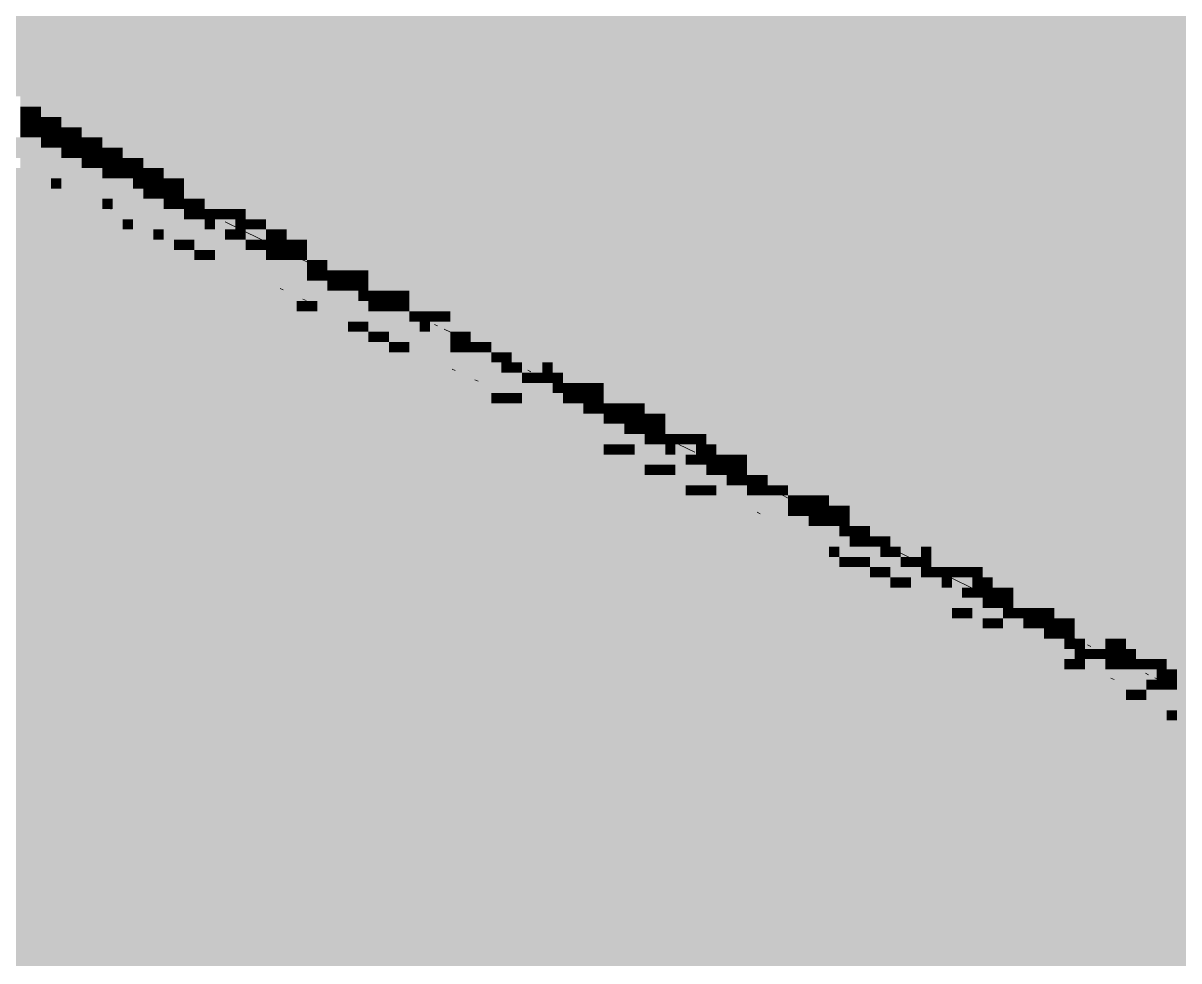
# Paper-space layout '03 3D Building and Roof' of a CAD drawing. Header units: millimetres. Extents: x 5 to 415, y 5 to 292.
# Drawn here: x 164.05 to 182.86, y 229.75 to 245.03 of the extents above; entities that cross this region are included whole.
import ezdxf

# ---------------------------------------------------------------- set-up
doc = ezdxf.new("R2010")
doc.units = ezdxf.units.MM
doc.layers.add('EXISTING', color=7, linetype='Continuous')
doc.layers.add('IMAGES', color=7, linetype='Continuous')

# ---------------------------------------------------------------- blocks, each defined once
blk = doc.blocks.new('SHEET_03')
at = {"layer": 'EXISTING', "color": 250, "lineweight": 9}
for p, q in [((164.09, 243.385), (164.195, 243.334)), ((164.3, 243.282), (164.562, 243.154)), ((164.666, 243.102), (164.928, 242.974)), ((165.033, 242.922), (165.138, 242.871)), ((165.243, 242.819), (165.295, 242.794)), ((165.4, 242.742), (165.504, 242.691)), ((165.609, 242.639), (165.714, 242.588)), ((165.819, 242.537), (165.871, 242.511)), ((165.976, 242.459), (166.081, 242.408)), ((166.185, 242.357), (166.238, 242.331)), ((166.342, 242.279), (166.447, 242.228)), ((166.552, 242.177), (166.604, 242.151)), ((165.429, 242.02), (165.482, 241.996)), ((166.761, 242.074), (166.814, 242.048)), ((166.919, 241.997), (166.971, 241.971)), ((167.128, 241.894), (167.18, 241.868)), ((167.338, 241.791), (168.752, 241.097)), ((166.644, 241.45), (166.697, 241.425)), ((167.014, 241.276), (167.067, 241.252)), ((168.856, 241.045), (169.118, 240.917)), ((169.223, 240.865), (169.485, 240.737)), ((168.229, 240.706), (168.282, 240.681)), ((169.59, 240.685), (169.694, 240.634)), ((168.599, 240.532), (168.652, 240.507)), ((169.799, 240.582), (170.061, 240.454)), ((170.166, 240.402), (170.27, 240.351)), ((170.375, 240.299), (170.428, 240.274)), ((169.444, 240.135), (169.497, 240.111)), ((170.532, 240.222), (170.637, 240.171)), ((170.742, 240.119), (170.794, 240.094)), ((169.814, 239.962), (169.867, 239.937)), ((170.899, 240.042), (171.004, 239.991)), ((171.108, 239.939), (171.213, 239.888)), ((170.184, 239.788), (170.237, 239.763)), ((171.318, 239.836), (171.37, 239.811)), ((171.475, 239.759), (171.58, 239.708)), ((171.685, 239.656), (171.737, 239.631)), ((171.894, 239.554), (171.946, 239.528)), ((171.029, 239.391), (171.082, 239.367)), ((172.051, 239.476), (172.103, 239.451)), ((172.261, 239.374), (172.313, 239.348)), ((171.399, 239.218), (171.452, 239.193)), ((172.418, 239.296), (172.47, 239.271)), ((172.627, 239.194), (174.251, 238.396)), ((174.356, 238.345), (174.617, 238.216)), ((174.722, 238.165), (174.984, 238.036)), ((175.089, 237.985), (175.194, 237.934)), ((175.298, 237.882), (175.56, 237.754)), ((174.41, 237.804), (174.463, 237.779)), ((175.665, 237.702), (175.77, 237.651)), ((175.874, 237.599), (175.927, 237.574)), ((176.031, 237.522), (176.136, 237.471)), ((176.241, 237.419), (176.293, 237.394)), ((176.398, 237.342), (176.503, 237.291)), ((176.608, 237.239), (176.66, 237.214)), ((176.817, 237.136), (176.869, 237.111)), ((175.995, 237.06), (176.048, 237.035)), ((176.974, 237.059), (177.079, 237.008)), ((177.184, 236.956), (177.236, 236.931)), ((177.393, 236.853), (177.446, 236.828)), ((177.55, 236.776), (177.603, 236.751)), ((177.76, 236.673), (178.807, 236.159)), ((177.58, 236.316), (177.633, 236.291)), ((178.912, 236.108), (179.75, 235.696)), ((179.855, 235.645), (180.117, 235.516)), ((180.221, 235.465), (180.326, 235.413)), ((180.431, 235.362), (180.483, 235.336)), ((180.588, 235.285), (180.693, 235.233)), ((180.797, 235.182), (181.059, 235.053)), ((181.164, 235.002), (181.269, 234.951)), ((181.374, 234.899), (181.426, 234.873)), ((181.531, 234.822), (181.635, 234.771)), ((181.74, 234.719), (181.793, 234.693)), ((181.95, 234.616), (182.002, 234.591)), ((182.107, 234.539), (182.159, 234.513)), ((181.754, 234.356), (181.807, 234.332)), ((182.316, 234.436), (182.369, 234.411)), ((182.473, 234.359), (182.578, 234.308)), ((182.683, 234.256), (182.735, 234.231))]:
    blk.add_line(p, q, dxfattribs=at)
at = {"layer": 'IMAGES', "color": 7}
for points in [[(161.169, 245), (220.158, 245), (161.169, 245.167), (220.158, 245.167)], [(161.503, 244.833), (219.992, 244.833), (161.503, 245), (219.992, 245)], [(161.836, 244.667), (219.992, 244.667), (161.836, 244.833), (219.992, 244.833)], [(162.169, 244.5), (219.492, 244.5), (162.169, 244.667), (219.492, 244.667)], [(162.669, 244.333), (218.992, 244.333), (162.669, 244.5), (218.992, 244.5)], [(163.002, 244.167), (218.659, 244.167), (163.002, 244.333), (218.659, 244.333)], [(163.169, 244), (218.492, 244), (163.169, 244.167), (218.492, 244.167)], [(163.669, 243.833), (218.159, 243.833), (163.669, 244), (218.159, 244)], [(164.002, 243.667), (217.326, 243.667), (164.002, 243.833), (217.326, 243.833)], [(164.002, 243.5), (164.169, 243.5), (164.002, 243.667), (164.169, 243.667)], [(164.169, 243.5), (164.335, 243.5), (164.169, 243.667), (164.335, 243.667)], [(164.335, 243.5), (217.159, 243.5), (164.335, 243.667), (217.159, 243.667)], [(164.002, 243.333), (164.169, 243.333), (164.002, 243.5), (164.169, 243.5)], [(164.169, 243.333), (164.335, 243.333), (164.169, 243.5), (164.335, 243.5)], [(164.335, 243.333), (164.502, 243.333), (164.335, 243.5), (164.502, 243.5)], [(164.502, 243.333), (164.669, 243.333), (164.502, 243.5), (164.669, 243.5)], [(164.669, 243.333), (216.826, 243.333), (164.669, 243.5), (216.826, 243.5)], [(164.002, 243.167), (164.169, 243.167), (164.002, 243.333), (164.169, 243.333)], [(164.169, 243.167), (164.335, 243.167), (164.169, 243.333), (164.335, 243.333)], [(164.335, 243.167), (164.502, 243.167), (164.335, 243.333), (164.502, 243.333)], [(164.502, 243.167), (164.669, 243.167), (164.502, 243.333), (164.669, 243.333)], [(164.669, 243.167), (164.835, 243.167), (164.669, 243.333), (164.835, 243.333)], [(164.835, 243.167), (165.002, 243.167), (164.835, 243.333), (165.002, 243.333)], [(165.002, 243.167), (216.492, 243.167), (165.002, 243.333), (216.492, 243.333)], [(163.169, 243), (164.335, 243), (163.169, 243.167), (164.335, 243.167)], [(164.335, 243), (164.502, 243), (164.335, 243.167), (164.502, 243.167)], [(164.502, 243), (164.669, 243), (164.502, 243.167), (164.669, 243.167)], [(164.669, 243), (164.835, 243), (164.669, 243.167), (164.835, 243.167)], [(164.835, 243), (165.002, 243), (164.835, 243.167), (165.002, 243.167)], [(165.002, 243), (165.169, 243), (165.002, 243.167), (165.169, 243.167)], [(165.169, 243), (165.335, 243), (165.169, 243.167), (165.335, 243.167)], [(165.335, 243), (215.992, 243), (165.335, 243.167), (215.992, 243.167)], [(163.836, 242.833), (164.669, 242.833), (163.836, 243), (164.669, 243)], [(164.669, 242.833), (164.835, 242.833), (164.669, 243), (164.835, 243)], [(164.835, 242.833), (165.002, 242.833), (164.835, 243), (165.002, 243)], [(165.002, 242.833), (165.169, 242.833), (165.002, 243), (165.169, 243)], [(165.169, 242.833), (165.335, 242.833), (165.169, 243), (165.335, 243)], [(165.335, 242.833), (165.502, 242.833), (165.335, 243), (165.502, 243)], [(165.502, 242.833), (165.669, 242.833), (165.502, 243), (165.669, 243)], [(165.669, 242.833), (215.826, 242.833), (165.669, 243), (215.826, 243)], [(164.002, 242.667), (165.002, 242.667), (164.002, 242.833), (165.002, 242.833)], [(165.002, 242.667), (165.169, 242.667), (165.002, 242.833), (165.169, 242.833)], [(165.169, 242.667), (165.335, 242.667), (165.169, 242.833), (165.335, 242.833)], [(165.335, 242.667), (165.502, 242.667), (165.335, 242.833), (165.502, 242.833)], [(165.502, 242.667), (165.669, 242.667), (165.502, 242.833), (165.669, 242.833)], [(165.669, 242.667), (165.835, 242.667), (165.669, 242.833), (165.835, 242.833)], [(165.835, 242.667), (166.002, 242.667), (165.835, 242.833), (166.002, 242.833)], [(166.002, 242.667), (215.159, 242.667), (166.002, 242.833), (215.159, 242.833)], [(163.836, 242.5), (164.335, 242.5), (163.836, 242.667), (164.335, 242.667)], [(164.335, 242.5), (165.335, 242.5), (164.335, 242.667), (165.335, 242.667)], [(165.335, 242.5), (165.502, 242.5), (165.335, 242.667), (165.502, 242.667)], [(165.502, 242.5), (165.669, 242.5), (165.502, 242.667), (165.669, 242.667)], [(165.669, 242.5), (165.835, 242.5), (165.669, 242.667), (165.835, 242.667)], [(165.835, 242.5), (166.002, 242.5), (165.835, 242.667), (166.002, 242.667)], [(166.002, 242.5), (166.168, 242.5), (166.002, 242.667), (166.168, 242.667)], [(166.168, 242.5), (166.335, 242.5), (166.168, 242.667), (166.335, 242.667)], [(166.335, 242.5), (215.159, 242.5), (166.335, 242.667), (215.159, 242.667)], [(150.171, 242.167), (164.502, 242.167), (150.171, 242.5), (164.502, 242.5)], [(164.502, 242.333), (164.669, 242.333), (164.502, 242.5), (164.669, 242.5)], [(164.669, 242.333), (165.835, 242.333), (164.669, 242.5), (165.835, 242.5)], [(165.835, 242.333), (166.002, 242.333), (165.835, 242.5), (166.002, 242.5)], [(166.002, 242.333), (166.168, 242.333), (166.002, 242.5), (166.168, 242.5)], [(166.168, 242.333), (166.335, 242.333), (166.168, 242.5), (166.335, 242.5)], [(166.335, 242.333), (166.502, 242.333), (166.335, 242.5), (166.502, 242.5)], [(166.502, 242.333), (166.668, 242.333), (166.502, 242.5), (166.668, 242.5)], [(166.668, 242.333), (214.826, 242.333), (166.668, 242.5), (214.826, 242.5)], [(150.171, 241.833), (165.335, 241.833), (150.171, 242.167), (165.335, 242.167)], [(164.502, 242.167), (165.169, 242.167), (164.502, 242.333), (165.169, 242.333)], [(165.169, 242.167), (166.002, 242.167), (165.169, 242.333), (166.002, 242.333)], [(165.335, 242), (165.502, 242), (165.335, 242.167), (165.502, 242.167)], [(165.502, 242), (166.335, 242), (165.502, 242.167), (166.335, 242.167)], [(166.002, 242.167), (166.168, 242.167), (166.002, 242.333), (166.168, 242.333)], [(166.168, 242.167), (166.335, 242.167), (166.168, 242.333), (166.335, 242.333)], [(166.335, 242.167), (166.502, 242.167), (166.335, 242.333), (166.502, 242.333)], [(166.335, 242), (166.502, 242), (166.335, 242.167), (166.502, 242.167)], [(166.502, 242.167), (166.668, 242.167), (166.502, 242.333), (166.668, 242.333)], [(166.502, 242), (166.668, 242), (166.502, 242.167), (166.668, 242.167)], [(166.668, 242.167), (167.002, 242.167), (166.668, 242.333), (167.002, 242.333)], [(166.668, 242), (166.835, 242), (166.668, 242.167), (166.835, 242.167)], [(166.835, 242), (167.002, 242), (166.835, 242.167), (167.002, 242.167)], [(167.002, 242.167), (214.159, 242.167), (167.002, 242.333), (214.159, 242.333)], [(167.002, 242), (167.335, 242), (167.002, 242.167), (167.335, 242.167)], [(167.335, 242), (213.826, 242), (167.335, 242.167), (213.826, 242.167)], [(165.335, 241.833), (165.835, 241.833), (165.335, 242), (165.835, 242)], [(165.835, 241.833), (166.668, 241.833), (165.835, 242), (166.668, 242)], [(166.668, 241.833), (166.835, 241.833), (166.668, 242), (166.835, 242)], [(166.835, 241.833), (167.002, 241.833), (166.835, 242), (167.002, 242)], [(167.002, 241.833), (167.168, 241.833), (167.002, 242), (167.168, 242)], [(167.168, 241.833), (167.335, 241.833), (167.168, 242), (167.335, 242)], [(167.335, 241.833), (167.501, 241.833), (167.335, 242), (167.501, 242)], [(167.501, 241.833), (167.668, 241.833), (167.501, 242), (167.668, 242)], [(167.668, 241.833), (213.66, 241.833), (167.668, 242), (213.66, 242)], [(150.171, 241.667), (165.669, 241.667), (150.171, 241.833), (165.669, 241.833)], [(165.669, 241.667), (165.835, 241.667), (165.669, 241.833), (165.835, 241.833)], [(165.835, 241.667), (167.002, 241.667), (165.835, 241.833), (167.002, 241.833)], [(167.002, 241.667), (167.168, 241.667), (167.002, 241.833), (167.168, 241.833)], [(167.168, 241.667), (167.501, 241.667), (167.168, 241.833), (167.501, 241.833)], [(167.501, 241.667), (167.668, 241.667), (167.501, 241.833), (167.668, 241.833)], [(167.668, 241.667), (167.835, 241.667), (167.668, 241.833), (167.835, 241.833)], [(167.835, 241.667), (168.001, 241.667), (167.835, 241.833), (168.001, 241.833)], [(168.001, 241.667), (213.16, 241.667), (168.001, 241.833), (213.16, 241.833)], [(150.171, 241.5), (166.168, 241.5), (150.171, 241.667), (166.168, 241.667)], [(166.168, 241.5), (166.335, 241.5), (166.168, 241.667), (166.335, 241.667)], [(166.335, 241.5), (167.335, 241.5), (166.335, 241.667), (167.335, 241.667)], [(167.335, 241.5), (167.501, 241.5), (167.335, 241.667), (167.501, 241.667)], [(167.501, 241.5), (167.668, 241.5), (167.501, 241.667), (167.668, 241.667)], [(167.668, 241.5), (168.001, 241.5), (167.668, 241.667), (168.001, 241.667)], [(168.001, 241.5), (168.168, 241.5), (168.001, 241.667), (168.168, 241.667)], [(168.168, 241.5), (168.335, 241.5), (168.168, 241.667), (168.335, 241.667)], [(168.335, 241.5), (212.826, 241.5), (168.335, 241.667), (212.826, 241.667)], [(150.171, 241.333), (166.502, 241.333), (150.171, 241.5), (166.502, 241.5)], [(166.502, 241.333), (166.668, 241.333), (166.502, 241.5), (166.668, 241.5)], [(166.668, 241.333), (166.835, 241.333), (166.668, 241.5), (166.835, 241.5)], [(166.835, 241.333), (167.668, 241.333), (166.835, 241.5), (167.668, 241.5)], [(167.668, 241.333), (167.835, 241.333), (167.668, 241.5), (167.835, 241.5)], [(167.835, 241.333), (168.001, 241.333), (167.835, 241.5), (168.001, 241.5)], [(168.001, 241.333), (168.168, 241.333), (168.001, 241.5), (168.168, 241.5)], [(168.168, 241.333), (168.335, 241.333), (168.168, 241.5), (168.335, 241.5)], [(168.335, 241.333), (168.501, 241.333), (168.335, 241.5), (168.501, 241.5)], [(168.501, 241.333), (168.668, 241.333), (168.501, 241.5), (168.668, 241.5)], [(168.668, 241.333), (212.66, 241.333), (168.668, 241.5), (212.66, 241.5)], [(150.171, 241.167), (166.835, 241.167), (150.171, 241.333), (166.835, 241.333)], [(166.835, 241.167), (167.002, 241.167), (166.835, 241.333), (167.002, 241.333)], [(167.002, 241.167), (167.168, 241.167), (167.002, 241.333), (167.168, 241.333)], [(167.168, 241.167), (168.001, 241.167), (167.168, 241.333), (168.001, 241.333)], [(168.001, 241.167), (168.168, 241.167), (168.001, 241.333), (168.168, 241.333)], [(168.168, 241.167), (168.335, 241.167), (168.168, 241.333), (168.335, 241.333)], [(168.335, 241.167), (168.501, 241.167), (168.335, 241.333), (168.501, 241.333)], [(168.501, 241.167), (168.668, 241.167), (168.501, 241.333), (168.668, 241.333)], [(168.668, 241.167), (169.001, 241.167), (168.668, 241.333), (169.001, 241.333)], [(169.001, 241.167), (212.493, 241.167), (169.001, 241.333), (212.493, 241.333)], [(150.171, 241), (167.168, 241), (150.171, 241.167), (167.168, 241.167)], [(167.168, 241), (167.501, 241), (167.168, 241.167), (167.501, 241.167)], [(167.501, 241), (168.335, 241), (167.501, 241.167), (168.335, 241.167)], [(168.335, 241), (168.668, 241), (168.335, 241.167), (168.668, 241.167)], [(168.668, 241), (168.835, 241), (168.668, 241.167), (168.835, 241.167)], [(168.835, 241), (169.001, 241), (168.835, 241.167), (169.001, 241.167)], [(169.001, 241), (169.501, 241), (169.001, 241.167), (169.501, 241.167)], [(169.501, 241), (212.16, 241), (169.501, 241.167), (212.16, 241.167)], [(150.171, 240.833), (167.668, 240.833), (150.171, 241), (167.668, 241)], [(167.668, 240.833), (168.001, 240.833), (167.668, 241), (168.001, 241)], [(168.001, 240.833), (168.668, 240.833), (168.001, 241), (168.668, 241)], [(168.668, 240.833), (168.835, 240.833), (168.668, 241), (168.835, 241)], [(168.835, 240.833), (169.001, 240.833), (168.835, 241), (169.001, 241)], [(169.001, 240.833), (169.168, 240.833), (169.001, 241), (169.168, 241)], [(169.168, 240.833), (169.334, 240.833), (169.168, 241), (169.334, 241)], [(169.334, 240.833), (169.501, 240.833), (169.334, 241), (169.501, 241)], [(169.501, 240.833), (169.668, 240.833), (169.501, 241), (169.668, 241)], [(169.668, 240.833), (211.827, 240.833), (169.668, 241), (211.827, 241)], [(150.171, 240.667), (168.001, 240.667), (150.171, 240.833), (168.001, 240.833)], [(150.171, 240.5), (168.168, 240.5), (150.171, 240.667), (168.168, 240.667)], [(168.001, 240.667), (168.335, 240.667), (168.001, 240.833), (168.335, 240.833)], [(168.168, 240.5), (168.835, 240.5), (168.168, 240.667), (168.835, 240.667)], [(168.335, 240.667), (169.001, 240.667), (168.335, 240.833), (169.001, 240.833)], [(168.835, 240.5), (169.501, 240.5), (168.835, 240.667), (169.501, 240.667)], [(169.001, 240.667), (169.168, 240.667), (169.001, 240.833), (169.168, 240.833)], [(169.168, 240.667), (169.334, 240.667), (169.168, 240.833), (169.334, 240.833)], [(169.334, 240.667), (169.501, 240.667), (169.334, 240.833), (169.501, 240.833)], [(169.501, 240.667), (169.668, 240.667), (169.501, 240.833), (169.668, 240.833)], [(169.501, 240.5), (169.668, 240.5), (169.501, 240.667), (169.668, 240.667)], [(169.668, 240.667), (170.001, 240.667), (169.668, 240.833), (170.001, 240.833)], [(169.668, 240.5), (169.834, 240.5), (169.668, 240.667), (169.834, 240.667)], [(169.834, 240.5), (170.001, 240.5), (169.834, 240.667), (170.001, 240.667)], [(170.001, 240.667), (211.16, 240.667), (170.001, 240.833), (211.16, 240.833)], [(170.001, 240.5), (170.168, 240.5), (170.001, 240.667), (170.168, 240.667)], [(170.168, 240.5), (170.334, 240.5), (170.168, 240.667), (170.334, 240.667)], [(170.334, 240.5), (210.993, 240.5), (170.334, 240.667), (210.993, 240.667)], [(150.171, 240.333), (168.501, 240.333), (150.171, 240.5), (168.501, 240.5)], [(168.501, 240.333), (168.668, 240.333), (168.501, 240.5), (168.668, 240.5)], [(168.668, 240.333), (168.835, 240.333), (168.668, 240.5), (168.835, 240.5)], [(168.835, 240.167), (169.001, 240.167), (168.835, 240.5), (169.001, 240.5)], [(169.001, 240.333), (169.668, 240.333), (169.001, 240.5), (169.668, 240.5)], [(169.668, 240.333), (169.834, 240.333), (169.668, 240.5), (169.834, 240.5)], [(169.834, 240.333), (170.001, 240.333), (169.834, 240.5), (170.001, 240.5)], [(170.001, 240.333), (170.168, 240.333), (170.001, 240.5), (170.168, 240.5)], [(170.168, 240.333), (170.334, 240.333), (170.168, 240.5), (170.334, 240.5)], [(170.334, 240.333), (170.668, 240.333), (170.334, 240.5), (170.668, 240.5)], [(170.668, 240.333), (210.327, 240.333), (170.668, 240.5), (210.327, 240.5)], [(150.171, 240.167), (168.835, 240.167), (150.171, 240.333), (168.835, 240.333)], [(169.001, 240.167), (170.001, 240.167), (169.001, 240.333), (170.001, 240.333)], [(170.001, 240.167), (170.334, 240.167), (170.001, 240.333), (170.334, 240.333)], [(170.334, 240.167), (170.501, 240.167), (170.334, 240.333), (170.501, 240.333)], [(170.501, 240.167), (170.668, 240.167), (170.501, 240.333), (170.668, 240.333)], [(170.668, 240.167), (170.834, 240.167), (170.668, 240.333), (170.834, 240.333)], [(170.834, 240.167), (171.001, 240.167), (170.834, 240.333), (171.001, 240.333)], [(171.001, 240.167), (210.327, 240.167), (171.001, 240.333), (210.327, 240.333)], [(150.338, 240), (169.334, 240), (150.338, 240.167), (169.334, 240.167)], [(169.334, 240), (169.501, 240), (169.334, 240.167), (169.501, 240.167)], [(169.501, 240), (169.668, 240), (169.501, 240.167), (169.668, 240.167)], [(169.668, 240), (170.501, 240), (169.668, 240.167), (170.501, 240.167)], [(170.501, 240), (170.668, 240), (170.501, 240.167), (170.668, 240.167)], [(170.668, 240), (171.001, 240), (170.668, 240.167), (171.001, 240.167)], [(171.001, 240), (171.334, 240), (171.001, 240.167), (171.334, 240.167)], [(171.334, 240), (209.994, 240), (171.334, 240.167), (209.994, 240.167)], [(150.171, 239.833), (169.668, 239.833), (150.171, 240), (169.668, 240)], [(169.668, 239.833), (169.834, 239.833), (169.668, 240), (169.834, 240)], [(169.834, 239.833), (170.001, 239.833), (169.834, 240), (170.001, 240)], [(170.001, 239.833), (170.668, 239.833), (170.001, 240), (170.668, 240)], [(170.668, 239.833), (171.001, 239.833), (170.668, 240), (171.001, 240)], [(171.001, 239.833), (171.167, 239.833), (171.001, 240), (171.167, 240)], [(171.167, 239.833), (171.334, 239.833), (171.167, 240), (171.334, 240)], [(171.334, 239.833), (171.667, 239.833), (171.334, 240), (171.667, 240)], [(171.667, 239.833), (209.327, 239.833), (171.667, 240), (209.327, 240)], [(150.338, 239.667), (170.001, 239.667), (150.338, 239.833), (170.001, 239.833)], [(170.001, 239.667), (170.168, 239.667), (170.001, 239.833), (170.168, 239.833)], [(170.168, 239.667), (170.334, 239.667), (170.168, 239.833), (170.334, 239.833)], [(170.334, 239.667), (171.001, 239.667), (170.334, 239.833), (171.001, 239.833)], [(171.001, 239.667), (171.167, 239.667), (171.001, 239.833), (171.167, 239.833)], [(171.167, 239.667), (171.334, 239.667), (171.167, 239.833), (171.334, 239.833)], [(171.334, 239.667), (171.501, 239.667), (171.334, 239.833), (171.501, 239.833)], [(171.501, 239.667), (171.667, 239.667), (171.501, 239.833), (171.667, 239.833)], [(171.667, 239.667), (172.001, 239.667), (171.667, 239.833), (172.001, 239.833)], [(172.001, 239.667), (209.16, 239.667), (172.001, 239.833), (209.16, 239.833)], [(150.171, 239.5), (170.334, 239.5), (150.171, 239.667), (170.334, 239.667)], [(170.334, 239.5), (170.668, 239.5), (170.334, 239.667), (170.668, 239.667)], [(170.668, 239.5), (171.334, 239.5), (170.668, 239.667), (171.334, 239.667)], [(171.334, 239.5), (171.667, 239.5), (171.334, 239.667), (171.667, 239.667)], [(171.667, 239.5), (171.834, 239.5), (171.667, 239.667), (171.834, 239.667)], [(171.834, 239.5), (172.001, 239.5), (171.834, 239.667), (172.001, 239.667)], [(172.001, 239.5), (172.501, 239.5), (172.001, 239.667), (172.501, 239.667)], [(172.501, 239.5), (208.66, 239.5), (172.501, 239.667), (208.66, 239.667)], [(150.005, 239.333), (170.834, 239.333), (150.005, 239.5), (170.834, 239.5)], [(170.834, 239.333), (171.167, 239.333), (170.834, 239.5), (171.167, 239.5)], [(171.167, 239.333), (171.834, 239.333), (171.167, 239.5), (171.834, 239.5)], [(171.834, 239.333), (172.001, 239.333), (171.834, 239.5), (172.001, 239.5)], [(172.001, 239.333), (172.167, 239.333), (172.001, 239.5), (172.167, 239.5)], [(172.167, 239.333), (172.501, 239.333), (172.167, 239.5), (172.501, 239.5)], [(172.501, 239.333), (172.667, 239.333), (172.501, 239.5), (172.667, 239.5)], [(172.667, 239.333), (208.327, 239.333), (172.667, 239.5), (208.327, 239.5)], [(150.171, 239.167), (171.001, 239.167), (150.171, 239.333), (171.001, 239.333)], [(150.171, 239), (171.334, 239), (150.171, 239.167), (171.334, 239.167)], [(171.001, 239.167), (171.501, 239.167), (171.001, 239.333), (171.501, 239.333)], [(171.334, 239), (171.834, 239), (171.334, 239.167), (171.834, 239.167)], [(171.501, 239.167), (172.167, 239.167), (171.501, 239.333), (172.167, 239.333)], [(171.834, 239), (172.667, 239), (171.834, 239.167), (172.667, 239.167)], [(172.167, 239.167), (172.334, 239.167), (172.167, 239.333), (172.334, 239.333)], [(172.334, 239.167), (172.501, 239.167), (172.334, 239.333), (172.501, 239.333)], [(172.501, 239.167), (172.667, 239.167), (172.501, 239.333), (172.667, 239.333)], [(172.667, 239.167), (172.834, 239.167), (172.667, 239.333), (172.834, 239.333)], [(172.667, 239), (172.834, 239), (172.667, 239.167), (172.834, 239.167)], [(172.834, 239.167), (173.167, 239.167), (172.834, 239.333), (173.167, 239.333)], [(172.834, 239), (173, 239), (172.834, 239.167), (173, 239.167)], [(173, 239), (173.167, 239), (173, 239.167), (173.167, 239.167)], [(173.167, 239.167), (207.827, 239.167), (173.167, 239.333), (207.827, 239.333)], [(173.167, 239), (173.334, 239), (173.167, 239.167), (173.334, 239.167)], [(173.334, 239), (173.5, 239), (173.334, 239.167), (173.5, 239.167)], [(173.5, 239), (207.661, 239), (173.5, 239.167), (207.661, 239.167)], [(150.171, 238.833), (171.667, 238.833), (150.171, 239), (171.667, 239)], [(171.667, 238.833), (171.834, 238.833), (171.667, 239), (171.834, 239)], [(171.834, 238.833), (172.001, 238.833), (171.834, 239), (172.001, 239)], [(172.001, 238.833), (172.167, 238.833), (172.001, 239), (172.167, 239)], [(172.167, 238.833), (172.834, 238.833), (172.167, 239), (172.834, 239)], [(172.834, 238.833), (173, 238.833), (172.834, 239), (173, 239)], [(173, 238.833), (173.167, 238.833), (173, 239), (173.167, 239)], [(173.167, 238.833), (173.334, 238.833), (173.167, 239), (173.334, 239)], [(173.334, 238.833), (173.5, 238.833), (173.334, 239), (173.5, 239)], [(173.5, 238.833), (173.834, 238.833), (173.5, 239), (173.834, 239)], [(173.834, 238.833), (207.161, 238.833), (173.834, 239), (207.161, 239)], [(150.171, 238.667), (172.001, 238.667), (150.171, 238.833), (172.001, 238.833)], [(172.001, 238.667), (172.501, 238.667), (172.001, 238.833), (172.501, 238.833)], [(172.501, 238.667), (173.167, 238.667), (172.501, 238.833), (173.167, 238.833)], [(173.167, 238.667), (173.334, 238.667), (173.167, 238.833), (173.334, 238.833)], [(173.334, 238.667), (173.5, 238.667), (173.334, 238.833), (173.5, 238.833)], [(173.5, 238.667), (173.667, 238.667), (173.5, 238.833), (173.667, 238.833)], [(173.667, 238.667), (173.834, 238.667), (173.667, 238.833), (173.834, 238.833)], [(173.834, 238.667), (174, 238.667), (173.834, 238.833), (174, 238.833)], [(174, 238.667), (174.167, 238.667), (174, 238.833), (174.167, 238.833)], [(174.167, 238.667), (206.994, 238.667), (174.167, 238.833), (206.994, 238.833)], [(150.171, 238.5), (172.501, 238.5), (150.171, 238.667), (172.501, 238.667)], [(172.501, 238.5), (172.834, 238.5), (172.501, 238.667), (172.834, 238.667)], [(172.834, 238.5), (173.5, 238.5), (172.834, 238.667), (173.5, 238.667)], [(173.5, 238.5), (173.667, 238.5), (173.5, 238.667), (173.667, 238.667)], [(173.667, 238.5), (173.834, 238.5), (173.667, 238.667), (173.834, 238.667)], [(173.834, 238.5), (174, 238.5), (173.834, 238.667), (174, 238.667)], [(174, 238.5), (174.167, 238.5), (174, 238.667), (174.167, 238.667)], [(174.167, 238.5), (174.334, 238.5), (174.167, 238.667), (174.334, 238.667)], [(174.334, 238.5), (174.5, 238.5), (174.334, 238.667), (174.5, 238.667)], [(174.5, 238.5), (206.661, 238.5), (174.5, 238.667), (206.661, 238.667)], [(150.171, 238.333), (172.834, 238.333), (150.171, 238.5), (172.834, 238.5)], [(172.834, 238.333), (173.167, 238.333), (172.834, 238.5), (173.167, 238.5)], [(173.167, 238.333), (173.834, 238.333), (173.167, 238.5), (173.834, 238.5)], [(173.834, 238.333), (174, 238.333), (173.834, 238.5), (174, 238.5)], [(174, 238.333), (174.167, 238.333), (174, 238.5), (174.167, 238.5)], [(174.167, 238.333), (174.334, 238.333), (174.167, 238.5), (174.334, 238.5)], [(174.334, 238.333), (174.5, 238.333), (174.334, 238.5), (174.5, 238.5)], [(174.5, 238.333), (174.833, 238.333), (174.5, 238.5), (174.833, 238.5)], [(174.833, 238.333), (206.161, 238.333), (174.833, 238.5), (206.161, 238.5)], [(150.171, 238.167), (173.167, 238.167), (150.171, 238.333), (173.167, 238.333)], [(173.167, 238.167), (173.5, 238.167), (173.167, 238.333), (173.5, 238.333)], [(173.5, 238.167), (174.167, 238.167), (173.5, 238.333), (174.167, 238.333)], [(174.167, 238.167), (174.334, 238.167), (174.167, 238.333), (174.334, 238.333)], [(174.334, 238.167), (174.5, 238.167), (174.334, 238.333), (174.5, 238.333)], [(174.5, 238.167), (174.667, 238.167), (174.5, 238.333), (174.667, 238.333)], [(174.667, 238.167), (174.833, 238.167), (174.667, 238.333), (174.833, 238.333)], [(174.833, 238.167), (175, 238.167), (174.833, 238.333), (175, 238.333)], [(175, 238.167), (175.167, 238.167), (175, 238.333), (175.167, 238.333)], [(175.167, 238.167), (205.661, 238.167), (175.167, 238.333), (205.661, 238.333)], [(150.171, 238), (173.5, 238), (150.171, 238.167), (173.5, 238.167)], [(173.5, 238), (173.667, 238), (173.5, 238.167), (173.667, 238.167)], [(173.667, 238), (173.834, 238), (173.667, 238.167), (173.834, 238.167)], [(173.834, 238), (174, 238), (173.834, 238.167), (174, 238.167)], [(174, 238), (174.5, 238), (174, 238.167), (174.5, 238.167)], [(174.5, 238), (174.667, 238), (174.5, 238.167), (174.667, 238.167)], [(174.667, 238), (175, 238), (174.667, 238.167), (175, 238.167)], [(175, 238), (175.167, 238), (175, 238.167), (175.167, 238.167)], [(175.167, 238), (175.333, 238), (175.167, 238.167), (175.333, 238.167)], [(175.333, 238), (175.667, 238), (175.333, 238.167), (175.667, 238.167)], [(175.667, 238), (205.494, 238), (175.667, 238.167), (205.494, 238.167)], [(150.171, 237.833), (173.834, 237.833), (150.171, 238), (173.834, 238)], [(173.834, 237.833), (174.167, 237.833), (173.834, 238), (174.167, 238)], [(174.167, 237.833), (174.833, 237.833), (174.167, 238), (174.833, 238)], [(174.833, 237.833), (175, 237.833), (174.833, 238), (175, 238)], [(175, 237.833), (175.167, 237.833), (175, 238), (175.167, 238)], [(175.167, 237.833), (175.333, 237.833), (175.167, 238), (175.333, 238)], [(175.333, 237.833), (175.5, 237.833), (175.333, 238), (175.5, 238)], [(175.5, 237.833), (175.667, 237.833), (175.5, 238), (175.667, 238)], [(175.667, 237.833), (175.833, 237.833), (175.667, 238), (175.833, 238)], [(175.833, 237.833), (205.161, 237.833), (175.833, 238), (205.161, 238)], [(150.171, 237.667), (174.167, 237.667), (150.171, 237.833), (174.167, 237.833)], [(150.171, 237.5), (174.5, 237.5), (150.171, 237.667), (174.5, 237.667)], [(174.167, 237.667), (174.334, 237.667), (174.167, 237.833), (174.334, 237.833)], [(174.334, 237.667), (174.5, 237.667), (174.334, 237.833), (174.5, 237.833)], [(174.5, 237.667), (174.667, 237.667), (174.5, 237.833), (174.667, 237.833)], [(174.5, 237.5), (175, 237.5), (174.5, 237.667), (175, 237.667)], [(174.667, 237.667), (175.167, 237.667), (174.667, 237.833), (175.167, 237.833)], [(175, 237.5), (175.5, 237.5), (175, 237.667), (175.5, 237.667)], [(175.167, 237.667), (175.333, 237.667), (175.167, 237.833), (175.333, 237.833)], [(175.333, 237.667), (175.5, 237.667), (175.333, 237.833), (175.5, 237.833)], [(175.5, 237.667), (175.667, 237.667), (175.5, 237.833), (175.667, 237.833)], [(175.5, 237.5), (175.667, 237.5), (175.5, 237.667), (175.667, 237.667)], [(175.667, 237.667), (175.833, 237.667), (175.667, 237.833), (175.833, 237.833)], [(175.667, 237.5), (175.833, 237.5), (175.667, 237.667), (175.833, 237.667)], [(175.833, 237.667), (176.167, 237.667), (175.833, 237.833), (176.167, 237.833)], [(175.833, 237.5), (176, 237.5), (175.833, 237.667), (176, 237.667)], [(176, 237.5), (176.167, 237.5), (176, 237.667), (176.167, 237.667)], [(176.167, 237.667), (204.994, 237.667), (176.167, 237.833), (204.994, 237.833)], [(176.167, 237.5), (176.5, 237.5), (176.167, 237.667), (176.5, 237.667)], [(176.5, 237.5), (204.661, 237.5), (176.5, 237.667), (204.661, 237.667)], [(150.171, 237.333), (174.833, 237.333), (150.171, 237.5), (174.833, 237.5)], [(174.833, 237.333), (175, 237.333), (174.833, 237.5), (175, 237.5)], [(175, 237.333), (175.167, 237.333), (175, 237.5), (175.167, 237.5)], [(175.167, 237.333), (175.333, 237.333), (175.167, 237.5), (175.333, 237.5)], [(175.333, 237.333), (175.833, 237.333), (175.333, 237.5), (175.833, 237.5)], [(175.833, 237.333), (176, 237.333), (175.833, 237.5), (176, 237.5)], [(176, 237.333), (176.167, 237.333), (176, 237.5), (176.167, 237.5)], [(176.167, 237.333), (176.333, 237.333), (176.167, 237.5), (176.333, 237.5)], [(176.333, 237.333), (176.5, 237.333), (176.333, 237.5), (176.5, 237.5)], [(176.5, 237.333), (176.833, 237.333), (176.5, 237.5), (176.833, 237.5)], [(176.833, 237.333), (204.328, 237.333), (176.833, 237.5), (204.328, 237.5)], [(150.171, 237.167), (175.333, 237.167), (150.171, 237.333), (175.333, 237.333)], [(175.333, 237.167), (175.667, 237.167), (175.333, 237.333), (175.667, 237.333)], [(175.667, 237.167), (176.167, 237.167), (175.667, 237.333), (176.167, 237.333)], [(176.167, 237.167), (176.5, 237.167), (176.167, 237.333), (176.5, 237.333)], [(176.5, 237.167), (176.666, 237.167), (176.5, 237.333), (176.666, 237.333)], [(176.666, 237.167), (176.833, 237.167), (176.666, 237.333), (176.833, 237.333)], [(176.833, 237.167), (177, 237.167), (176.833, 237.333), (177, 237.333)], [(177, 237.167), (177.166, 237.167), (177, 237.333), (177.166, 237.333)], [(177.166, 237.167), (203.661, 237.167), (177.166, 237.333), (203.661, 237.333)], [(150.171, 237), (175.667, 237), (150.171, 237.167), (175.667, 237.167)], [(175.667, 237), (176.167, 237), (175.667, 237.167), (176.167, 237.167)], [(176.167, 237), (176.5, 237), (176.167, 237.167), (176.5, 237.167)], [(176.5, 237), (176.666, 237), (176.5, 237.167), (176.666, 237.167)], [(176.666, 237), (176.833, 237), (176.666, 237.167), (176.833, 237.167)], [(176.833, 237), (177, 237), (176.833, 237.167), (177, 237.167)], [(177, 237), (177.166, 237), (177, 237.167), (177.166, 237.167)], [(177.166, 237), (177.333, 237), (177.166, 237.167), (177.333, 237.167)], [(177.333, 237), (177.5, 237), (177.333, 237.167), (177.5, 237.167)], [(177.5, 237), (203.495, 237), (177.5, 237.167), (203.495, 237.167)], [(150.171, 236.833), (176, 236.833), (150.171, 237), (176, 237)], [(176, 236.833), (176.333, 236.833), (176, 237), (176.333, 237)], [(176.333, 236.833), (176.833, 236.833), (176.333, 237), (176.833, 237)], [(176.833, 236.833), (177, 236.833), (176.833, 237), (177, 237)], [(177, 236.833), (177.166, 236.833), (177, 237), (177.166, 237)], [(177.166, 236.833), (177.333, 236.833), (177.166, 237), (177.333, 237)], [(177.333, 236.833), (177.5, 236.833), (177.333, 237), (177.5, 237)], [(177.5, 236.833), (177.833, 236.833), (177.5, 237), (177.833, 237)], [(177.833, 236.833), (202.828, 236.833), (177.833, 237), (202.828, 237)], [(150.171, 236.667), (176.333, 236.667), (150.171, 236.833), (176.333, 236.833)], [(176.333, 236.667), (176.833, 236.667), (176.333, 236.833), (176.833, 236.833)], [(176.833, 236.667), (177.333, 236.667), (176.833, 236.833), (177.333, 236.833)], [(177.333, 236.667), (177.5, 236.667), (177.333, 236.833), (177.5, 236.833)], [(177.5, 236.667), (177.666, 236.667), (177.5, 236.833), (177.666, 236.833)], [(177.666, 236.667), (177.833, 236.667), (177.666, 236.833), (177.833, 236.833)], [(177.833, 236.667), (178.166, 236.667), (177.833, 236.833), (178.166, 236.833)], [(178.166, 236.667), (202.495, 236.667), (178.166, 236.833), (202.495, 236.833)], [(150.171, 236.5), (176.666, 236.5), (150.171, 236.667), (176.666, 236.667)], [(176.666, 236.5), (177.166, 236.5), (176.666, 236.667), (177.166, 236.667)], [(177.166, 236.5), (177.5, 236.5), (177.166, 236.667), (177.5, 236.667)], [(177.5, 236.5), (177.666, 236.5), (177.5, 236.667), (177.666, 236.667)], [(177.666, 236.5), (177.833, 236.5), (177.666, 236.667), (177.833, 236.667)], [(177.833, 236.5), (178, 236.5), (177.833, 236.667), (178, 236.667)], [(178, 236.5), (178.166, 236.5), (178, 236.667), (178.166, 236.667)], [(178.166, 236.5), (178.666, 236.5), (178.166, 236.667), (178.666, 236.667)], [(178.666, 236.5), (201.995, 236.5), (178.666, 236.667), (201.995, 236.667)], [(150.171, 236.333), (177.166, 236.333), (150.171, 236.5), (177.166, 236.5)], [(150.171, 236.167), (177.333, 236.167), (150.171, 236.333), (177.333, 236.333)], [(177.166, 236.333), (177.333, 236.333), (177.166, 236.5), (177.333, 236.5)], [(177.333, 236.333), (178, 236.333), (177.333, 236.5), (178, 236.5)], [(177.333, 236.167), (177.5, 236.167), (177.333, 236.333), (177.5, 236.333)], [(177.5, 236.167), (177.666, 236.167), (177.5, 236.333), (177.666, 236.333)], [(177.666, 236.167), (177.833, 236.167), (177.666, 236.333), (177.833, 236.333)], [(177.833, 236.167), (178.333, 236.167), (177.833, 236.333), (178.333, 236.333)], [(178, 236.333), (178.166, 236.333), (178, 236.5), (178.166, 236.5)], [(178.166, 236.333), (178.333, 236.333), (178.166, 236.5), (178.333, 236.5)], [(178.333, 236.333), (178.666, 236.333), (178.333, 236.5), (178.666, 236.5)], [(178.333, 236.167), (178.499, 236.167), (178.333, 236.333), (178.499, 236.333)], [(178.499, 236.167), (178.666, 236.167), (178.499, 236.333), (178.666, 236.333)], [(178.666, 236.333), (178.833, 236.333), (178.666, 236.5), (178.833, 236.5)], [(178.666, 236.167), (178.833, 236.167), (178.666, 236.333), (178.833, 236.333)], [(178.833, 236.333), (201.828, 236.333), (178.833, 236.5), (201.828, 236.5)], [(178.833, 236.167), (179.166, 236.167), (178.833, 236.333), (179.166, 236.333)], [(179.166, 236.167), (201.828, 236.167), (179.166, 236.333), (201.828, 236.333)], [(150.171, 236), (177.833, 236), (150.171, 236.167), (177.833, 236.167)], [(177.833, 236), (178, 236), (177.833, 236.167), (178, 236.167)], [(178, 236), (178.166, 236), (178, 236.167), (178.166, 236.167)], [(178.166, 236), (178.666, 236), (178.166, 236.167), (178.666, 236.167)], [(178.666, 236), (178.833, 236), (178.666, 236.167), (178.833, 236.167)], [(178.833, 236), (178.999, 236), (178.833, 236.167), (178.999, 236.167)], [(178.999, 236), (179.166, 236), (178.999, 236.167), (179.166, 236.167)], [(179.166, 236), (179.333, 236), (179.166, 236.167), (179.333, 236.167)], [(179.333, 236), (179.499, 236), (179.333, 236.167), (179.499, 236.167)], [(179.499, 236), (179.666, 236), (179.499, 236.167), (179.666, 236.167)], [(179.666, 236), (201.329, 236), (179.666, 236.167), (201.329, 236.167)], [(150.171, 235.833), (178.166, 235.833), (150.171, 236), (178.166, 236)], [(178.166, 235.833), (178.333, 235.833), (178.166, 236), (178.333, 236)], [(178.333, 235.833), (178.499, 235.833), (178.333, 236), (178.499, 236)], [(178.499, 235.833), (178.999, 235.833), (178.499, 236), (178.999, 236)], [(178.999, 235.833), (179.166, 235.833), (178.999, 236), (179.166, 236)], [(179.166, 235.833), (179.499, 235.833), (179.166, 236), (179.499, 236)], [(179.499, 235.833), (179.666, 235.833), (179.499, 236), (179.666, 236)], [(179.666, 235.833), (179.833, 235.833), (179.666, 236), (179.833, 236)], [(179.833, 235.833), (201.162, 235.833), (179.833, 236), (201.162, 236)], [(150.171, 235.667), (178.499, 235.667), (150.171, 235.833), (178.499, 235.833)], [(178.499, 235.667), (178.833, 235.667), (178.499, 235.833), (178.833, 235.833)], [(178.833, 235.667), (179.333, 235.667), (178.833, 235.833), (179.333, 235.833)], [(179.333, 235.667), (179.499, 235.667), (179.333, 235.833), (179.499, 235.833)], [(179.499, 235.667), (179.666, 235.667), (179.499, 235.833), (179.666, 235.833)], [(179.666, 235.667), (179.833, 235.667), (179.666, 235.833), (179.833, 235.833)], [(179.833, 235.667), (179.999, 235.667), (179.833, 235.833), (179.999, 235.833)], [(179.999, 235.667), (180.166, 235.667), (179.999, 235.833), (180.166, 235.833)], [(180.166, 235.667), (200.329, 235.667), (180.166, 235.833), (200.329, 235.833)], [(150.171, 235.5), (178.833, 235.5), (150.171, 235.667), (178.833, 235.667)], [(178.833, 235.5), (179.166, 235.5), (178.833, 235.667), (179.166, 235.667)], [(179.166, 235.5), (179.666, 235.5), (179.166, 235.667), (179.666, 235.667)], [(179.666, 235.5), (179.833, 235.5), (179.666, 235.667), (179.833, 235.667)], [(179.833, 235.5), (179.999, 235.5), (179.833, 235.667), (179.999, 235.667)], [(179.999, 235.5), (180.166, 235.5), (179.999, 235.667), (180.166, 235.667)], [(180.166, 235.5), (180.499, 235.5), (180.166, 235.667), (180.499, 235.667)], [(180.499, 235.5), (199.995, 235.5), (180.499, 235.667), (199.995, 235.667)], [(150.171, 235.333), (179.166, 235.333), (150.171, 235.5), (179.166, 235.5)], [(179.166, 235.333), (179.333, 235.333), (179.166, 235.5), (179.333, 235.5)], [(179.333, 235.333), (179.499, 235.333), (179.333, 235.5), (179.499, 235.5)], [(179.499, 235.167), (179.666, 235.167), (179.499, 235.5), (179.666, 235.5)], [(179.666, 235.333), (179.999, 235.333), (179.666, 235.5), (179.999, 235.5)], [(179.999, 235.333), (180.166, 235.333), (179.999, 235.5), (180.166, 235.5)], [(180.166, 235.333), (180.332, 235.333), (180.166, 235.5), (180.332, 235.5)], [(180.332, 235.333), (180.499, 235.333), (180.332, 235.5), (180.499, 235.5)], [(180.499, 235.333), (180.666, 235.333), (180.499, 235.5), (180.666, 235.5)], [(180.666, 235.333), (180.832, 235.333), (180.666, 235.5), (180.832, 235.5)], [(180.832, 235.333), (199.662, 235.333), (180.832, 235.5), (199.662, 235.5)], [(150.171, 235.167), (179.499, 235.167), (150.171, 235.333), (179.499, 235.333)], [(179.666, 235.167), (179.833, 235.167), (179.666, 235.333), (179.833, 235.333)], [(179.833, 235.167), (179.999, 235.167), (179.833, 235.333), (179.999, 235.333)], [(179.999, 235.167), (180.332, 235.167), (179.999, 235.333), (180.332, 235.333)], [(180.332, 235.167), (180.499, 235.167), (180.332, 235.333), (180.499, 235.333)], [(180.499, 235.167), (180.666, 235.167), (180.499, 235.333), (180.666, 235.333)], [(180.666, 235.167), (180.832, 235.167), (180.666, 235.333), (180.832, 235.333)], [(180.832, 235.167), (180.999, 235.167), (180.832, 235.333), (180.999, 235.333)], [(180.999, 235.167), (181.166, 235.167), (180.999, 235.333), (181.166, 235.333)], [(181.166, 235.167), (199.496, 235.167), (181.166, 235.333), (199.496, 235.333)], [(150.171, 235), (179.999, 235), (150.171, 235.167), (179.999, 235.167)], [(179.999, 235), (180.332, 235), (179.999, 235.167), (180.332, 235.167)], [(180.332, 235), (180.666, 235), (180.332, 235.167), (180.666, 235.167)], [(180.666, 235), (180.832, 235), (180.666, 235.167), (180.832, 235.167)], [(180.832, 235), (180.999, 235), (180.832, 235.167), (180.999, 235.167)], [(180.999, 235), (181.166, 235), (180.999, 235.167), (181.166, 235.167)], [(181.166, 235), (181.666, 235), (181.166, 235.167), (181.666, 235.167)], [(181.666, 235), (198.829, 235), (181.666, 235.167), (198.829, 235.167)], [(150.505, 234.833), (180.332, 234.833), (150.505, 235), (180.332, 235)], [(150.838, 234.667), (180.666, 234.667), (150.838, 234.833), (180.666, 234.833)], [(180.332, 234.833), (180.666, 234.833), (180.332, 235), (180.666, 235)], [(180.666, 234.833), (180.999, 234.833), (180.666, 235), (180.999, 235)], [(180.666, 234.667), (181.166, 234.667), (180.666, 234.833), (181.166, 234.833)], [(180.999, 234.833), (181.166, 234.833), (180.999, 235), (181.166, 235)], [(181.166, 234.833), (181.332, 234.833), (181.166, 235), (181.332, 235)], [(181.166, 234.667), (181.332, 234.667), (181.166, 234.833), (181.332, 234.833)], [(181.332, 234.833), (181.666, 234.833), (181.332, 235), (181.666, 235)], [(181.332, 234.667), (181.499, 234.667), (181.332, 234.833), (181.499, 234.833)], [(181.499, 234.667), (181.666, 234.667), (181.499, 234.833), (181.666, 234.833)], [(181.666, 234.833), (181.832, 234.833), (181.666, 235), (181.832, 235)], [(181.666, 234.667), (181.832, 234.667), (181.666, 234.833), (181.832, 234.833)], [(181.832, 234.833), (181.999, 234.833), (181.832, 235), (181.999, 235)], [(181.832, 234.667), (181.999, 234.667), (181.832, 234.833), (181.999, 234.833)], [(181.999, 234.833), (198.662, 234.833), (181.999, 235), (198.662, 235)], [(181.999, 234.667), (182.165, 234.667), (181.999, 234.833), (182.165, 234.833)], [(182.165, 234.667), (198.329, 234.667), (182.165, 234.833), (198.329, 234.833)], [(151.171, 234.5), (180.999, 234.5), (151.171, 234.667), (180.999, 234.667)], [(180.999, 234.5), (181.166, 234.5), (180.999, 234.667), (181.166, 234.667)], [(181.166, 234.5), (181.332, 234.5), (181.166, 234.667), (181.332, 234.667)], [(181.332, 234.5), (181.666, 234.5), (181.332, 234.667), (181.666, 234.667)], [(181.666, 234.5), (181.832, 234.5), (181.666, 234.667), (181.832, 234.667)], [(181.832, 234.5), (181.999, 234.5), (181.832, 234.667), (181.999, 234.667)], [(181.999, 234.5), (182.165, 234.5), (181.999, 234.667), (182.165, 234.667)], [(182.165, 234.5), (182.332, 234.5), (182.165, 234.667), (182.332, 234.667)], [(182.332, 234.5), (182.499, 234.5), (182.332, 234.667), (182.499, 234.667)], [(182.499, 234.5), (182.665, 234.5), (182.499, 234.667), (182.665, 234.667)], [(182.665, 234.5), (198.162, 234.5), (182.665, 234.667), (198.162, 234.667)], [(151.504, 234.333), (181.332, 234.333), (151.504, 234.5), (181.332, 234.5)], [(181.332, 234.333), (182.165, 234.333), (181.332, 234.5), (182.165, 234.5)], [(182.165, 234.333), (182.499, 234.333), (182.165, 234.5), (182.499, 234.5)], [(182.499, 234.333), (182.665, 234.333), (182.499, 234.5), (182.665, 234.5)], [(182.665, 234.333), (182.832, 234.333), (182.665, 234.5), (182.832, 234.5)], [(182.832, 234.333), (197.996, 234.333), (182.832, 234.5), (197.996, 234.5)], [(151.838, 234.167), (181.666, 234.167), (151.838, 234.333), (181.666, 234.333)], [(181.666, 234.167), (181.999, 234.167), (181.666, 234.333), (181.999, 234.333)], [(181.999, 234.167), (182.332, 234.167), (181.999, 234.333), (182.332, 234.333)], [(182.332, 234.167), (182.499, 234.167), (182.332, 234.333), (182.499, 234.333)], [(182.499, 234.167), (182.665, 234.167), (182.499, 234.333), (182.665, 234.333)], [(182.665, 234.167), (182.832, 234.167), (182.665, 234.333), (182.832, 234.333)], [(182.832, 234.167), (183.332, 234.167), (182.832, 234.333), (183.332, 234.333)], [(152.338, 234), (181.999, 234), (152.338, 234.167), (181.999, 234.167)], [(181.999, 234), (182.165, 234), (181.999, 234.167), (182.165, 234.167)], [(182.165, 234), (182.332, 234), (182.165, 234.167), (182.332, 234.167)], [(182.332, 233.833), (182.832, 233.833), (182.332, 234.167), (182.832, 234.167)], [(182.832, 234), (183.165, 234), (182.832, 234.167), (183.165, 234.167)], [(152.671, 233.833), (182.332, 233.833), (152.671, 234), (182.332, 234)], [(182.832, 233.667), (182.999, 233.667), (182.832, 234), (182.999, 234)], [(153.004, 233.667), (182.665, 233.667), (153.004, 233.833), (182.665, 233.833)], [(182.665, 233.667), (182.832, 233.667), (182.665, 233.833), (182.832, 233.833)], [(153.337, 233.5), (183.165, 233.5), (153.337, 233.667), (183.165, 233.667)], [(153.671, 233.333), (183.499, 233.333), (153.671, 233.5), (183.499, 233.5)], [(154.004, 233.167), (183.832, 233.167), (154.004, 233.333), (183.832, 233.333)], [(154.337, 233), (184.165, 233), (154.337, 233.167), (184.165, 233.167)], [(154.671, 232.833), (184.498, 232.833), (154.671, 233), (184.498, 233)], [(155.004, 232.667), (184.832, 232.667), (155.004, 232.833), (184.832, 232.833)], [(155.504, 232.5), (185.331, 232.5), (155.504, 232.667), (185.331, 232.667)], [(155.837, 232.333), (185.498, 232.333), (155.837, 232.5), (185.498, 232.5)], [(156.17, 232.167), (185.831, 232.167), (156.17, 232.333), (185.831, 232.333)], [(156.504, 232), (186.498, 232), (156.504, 232.167), (186.498, 232.167)], [(156.837, 231.833), (186.665, 231.833), (156.837, 232), (186.665, 232)], [(157.17, 231.667), (186.998, 231.667), (157.17, 231.833), (186.998, 231.833)], [(157.503, 231.5), (187.331, 231.5), (157.503, 231.667), (187.331, 231.667)], [(157.837, 231.333), (187.664, 231.333), (157.837, 231.5), (187.664, 231.5)], [(158.337, 231.167), (188.164, 231.167), (158.337, 231.333), (188.164, 231.333)], [(158.67, 231), (188.498, 231), (158.67, 231.167), (188.498, 231.167)], [(159.003, 230.833), (188.997, 230.833), (159.003, 231), (188.997, 231)], [(159.336, 230.667), (189.331, 230.667), (159.336, 230.833), (189.331, 230.833)], [(159.67, 230.5), (189.664, 230.5), (159.67, 230.667), (189.664, 230.667)], [(160.003, 230.333), (189.831, 230.333), (160.003, 230.5), (189.831, 230.5)], [(160.336, 230.167), (190.164, 230.167), (160.336, 230.333), (190.164, 230.333)], [(160.669, 230), (190.497, 230), (160.669, 230.167), (190.497, 230.167)], [(161.003, 229.833), (190.997, 229.833), (161.003, 230), (190.997, 230)], [(161.503, 229.667), (191.33, 229.667), (161.503, 229.833), (191.33, 229.833)]]:
    blk.add_solid(points, dxfattribs=at)

psp = doc.layouts.new('03 3D Building and Roof')

# ---------------------------------------------------------------- block references
psp.add_blockref('SHEET_03', (0, 0))

doc.saveas('drawing.dxf')
